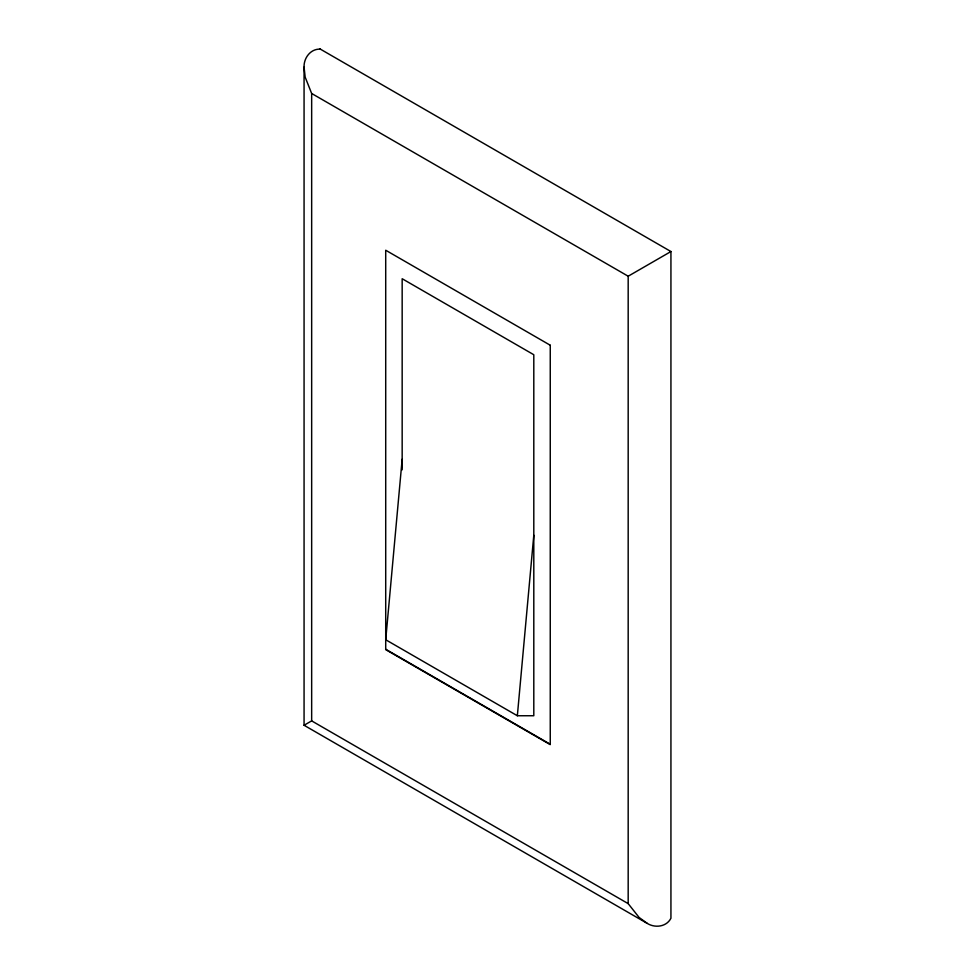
<?xml version="1.0" encoding="UTF-8"?>
<svg xmlns="http://www.w3.org/2000/svg" width="975" height="975" viewBox="0 0 975 975"><rect width="100%" height="100%" fill="white"/><g stroke="black" fill="none" stroke-linecap="round" stroke-linejoin="round"><path stroke-width="1.46" d="M402.163 459.237L385.71 639.746L517.347 715.747L533.8 715.747L533.8 354.729L402.163 278.728L402.163 469.852M517.347 715.747L533.8 535.238M319.69 48.75L670.934 251.538L670.934 918.255C666.51 926.932 654.981 928.273 647.229 923.386L304.066 725.266L304.066 67.092C303.712 57.952 310.635 48.628 320.361 49.14M304.066 67.092L305.163 77.135L311.659 93.478L628.18 276.217L670.934 251.538M304.066 725.266L311.659 720.878L311.659 93.478M385.71 649.24L550.253 744.242M311.659 720.878L628.18 903.63L639.076 917.426L647.229 923.386M628.18 276.217L628.18 903.63M550.253 345.235L385.71 250.234L385.71 649.63L550.253 744.632L550.253 345.235"/></g></svg>
